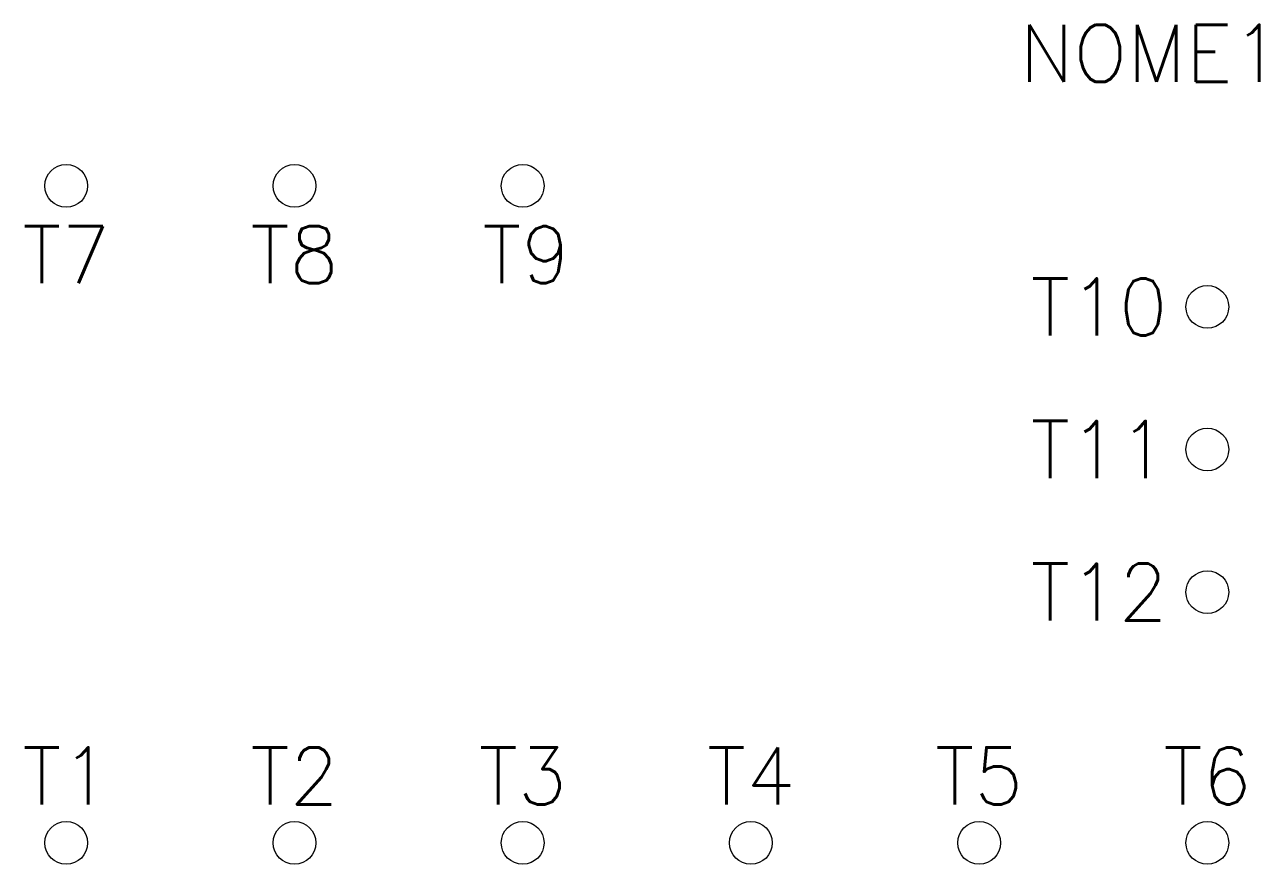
# Model space of a CAD drawing. Extents: x 364.8 to 408.1, y 302.5 to 331.9.
import ezdxf
from ezdxf.enums import TextEntityAlignment as Align

# ---------------------------------------------------------------- set-up
doc = ezdxf.new("R2010")
doc.units = 0
doc.header["$MEASUREMENT"] = 0
doc.layers.get('0').update_dxf_attribs({"linetype": 'CONTINUOUS'})
doc.styles.add('ROMANS', font='romans')

msp = doc.modelspace()

# ---------------------------------------------------------------- linework, layer by layer
for centre in [(366.263, 326.286), (374.263, 326.286), (382.263, 326.286), (406.263, 322.043), (406.263, 317.043), (406.263, 312.043), (366.263, 303.248), (374.263, 303.248), (382.263, 303.248), (390.263, 303.248), (398.263, 303.248), (406.263, 303.248)]:
    msp.add_circle(centre, 0.75)

# ---------------------------------------------------------------- texts
at = {"lineweight": -3, "style": 'ROMANS'}
msp.add_attdef('NOME1', text='', height=2, dxfattribs=at).set_placement((408.856, 329.339), align=Align.BOTTOM_RIGHT)
for tag, p in [('T7', (366.263, 324.879)), ('T8', (374.263, 324.879)), ('T9', (382.39, 324.879))]:
    msp.add_attdef(tag, text='', height=2, dxfattribs=at).set_placement(p, align=Align.TOP_CENTER)
for tag, p in [('T10', (404.87, 322.043)), ('T11', (404.87, 317.043)), ('T12', (404.87, 312.043))]:
    msp.add_attdef(tag, text='', height=2, dxfattribs=at).set_placement(p, align=Align.MIDDLE_RIGHT)
for tag, p in [('T1', (366.263, 303.998)), ('T2', (374.263, 303.998)), ('T3', (382.263, 303.998)), ('T4', (390.263, 303.998)), ('T5', (398.263, 303.998)), ('T6', (406.263, 303.998))]:
    msp.add_attdef(tag, text='', height=2, dxfattribs=at).set_placement(p, align=Align.BOTTOM_CENTER)

doc.saveas('drawing.dxf')
